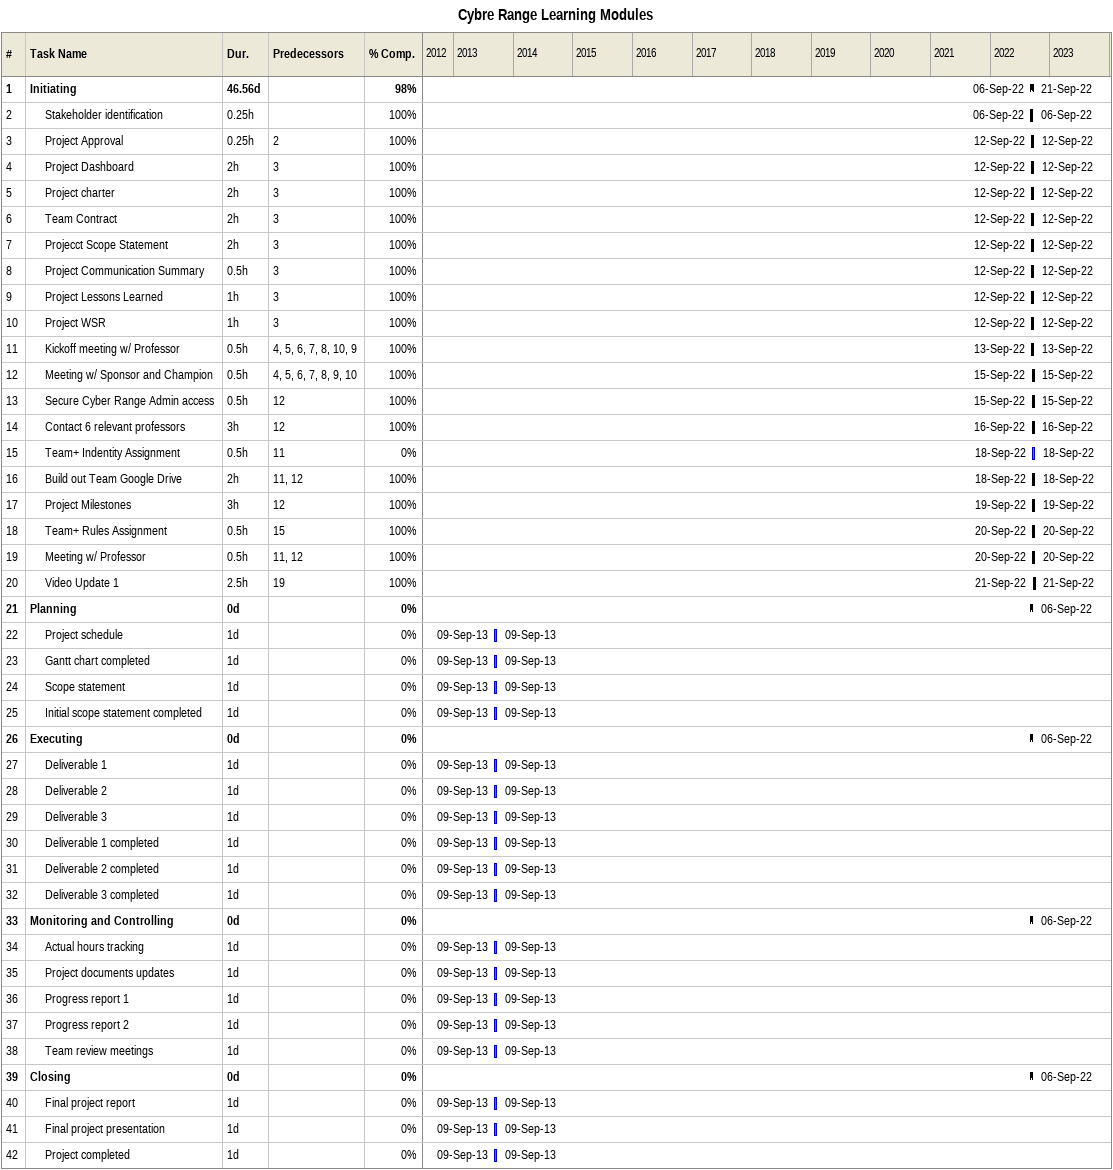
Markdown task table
Cybre Range Learning Modules

| ID | Level | Task | Duration | Start | Finish | Predecessors | % complete |
|---|---|---|---|---|---|---|---|
| 1 | 1 | **Initiating** | 46.56d | 2022-09-06 | 2022-09-21 |  | 98 |
| 2 | 2 | Stakeholder identification | 0.25h | 2022-09-06 | 2022-09-06 |  | 100 |
| 3 | 2 | Project Approval | 0.25h | 2022-09-12 | 2022-09-12 | 2 | 100 |
| 4 | 2 | Project Dashboard | 2h | 2022-09-12 | 2022-09-12 | 3 | 100 |
| 5 | 2 | Project charter | 2h | 2022-09-12 | 2022-09-12 | 3 | 100 |
| 6 | 2 | Team Contract | 2h | 2022-09-12 | 2022-09-12 | 3 | 100 |
| 7 | 2 | Projecct Scope Statement | 2h | 2022-09-12 | 2022-09-12 | 3 | 100 |
| 8 | 2 | Project Communication Summary | 0.5h | 2022-09-12 | 2022-09-12 | 3 | 100 |
| 9 | 2 | Project Lessons Learned | 1h | 2022-09-12 | 2022-09-12 | 3 | 100 |
| 10 | 2 | Project WSR | 1h | 2022-09-12 | 2022-09-12 | 3 | 100 |
| 11 | 2 | Kickoff meeting w/ Professor | 0.5h | 2022-09-13 | 2022-09-13 | 4, 5, 6, 7, 8, 10, 9 | 100 |
| 12 | 2 | Meeting w/ Sponsor and Champion | 0.5h | 2022-09-15 | 2022-09-15 | 4, 5, 6, 7, 8, 9, 10 | 100 |
| 13 | 2 | Secure Cyber Range Admin access | 0.5h | 2022-09-15 | 2022-09-15 | 12 | 100 |
| 14 | 2 | Contact 6 relevant professors | 3h | 2022-09-16 | 2022-09-16 | 12 | 100 |
| 15 | 2 | Team+ Indentity Assignment | 0.5h | 2022-09-18 | 2022-09-18 | 11 | 0 |
| 16 | 2 | Build out Team Google Drive | 2h | 2022-09-18 | 2022-09-18 | 11, 12 | 100 |
| 17 | 2 | Project Milestones | 3h | 2022-09-19 | 2022-09-19 | 12 | 100 |
| 18 | 2 | Team+ Rules Assignment | 0.5h | 2022-09-20 | 2022-09-20 | 15 | 100 |
| 19 | 2 | Meeting w/ Professor | 0.5h | 2022-09-20 | 2022-09-20 | 11, 12 | 100 |
| 20 | 2 | Video Update 1 | 2.5h | 2022-09-21 | 2022-09-21 | 19 | 100 |
| 21 | 1 | **Planning** | 0d | 2022-09-06 | 2022-09-06 |  | 0 |
| 22 | 2 | Project schedule | 1d | 2013-09-09 | 2013-09-09 |  | 0 |
| 23 | 2 | Gantt chart completed | 1d | 2013-09-09 | 2013-09-09 |  | 0 |
| 24 | 2 | Scope statement | 1d | 2013-09-09 | 2013-09-09 |  | 0 |
| 25 | 2 | Initial scope statement completed | 1d | 2013-09-09 | 2013-09-09 |  | 0 |
| 26 | 1 | **Executing** | 0d | 2022-09-06 | 2022-09-06 |  | 0 |
| 27 | 2 | Deliverable 1 | 1d | 2013-09-09 | 2013-09-09 |  | 0 |
| 28 | 2 | Deliverable 2 | 1d | 2013-09-09 | 2013-09-09 |  | 0 |
| 29 | 2 | Deliverable 3 | 1d | 2013-09-09 | 2013-09-09 |  | 0 |
| 30 | 2 | Deliverable 1 completed | 1d | 2013-09-09 | 2013-09-09 |  | 0 |
| 31 | 2 | Deliverable 2 completed | 1d | 2013-09-09 | 2013-09-09 |  | 0 |
| 32 | 2 | Deliverable 3 completed | 1d | 2013-09-09 | 2013-09-09 |  | 0 |
| 33 | 1 | **Monitoring and Controlling** | 0d | 2022-09-06 | 2022-09-06 |  | 0 |
| 34 | 2 | Actual hours tracking | 1d | 2013-09-09 | 2013-09-09 |  | 0 |
| 35 | 2 | Project documents updates | 1d | 2013-09-09 | 2013-09-09 |  | 0 |
| 36 | 2 | Progress report 1 | 1d | 2013-09-09 | 2013-09-09 |  | 0 |
| 37 | 2 | Progress report 2 | 1d | 2013-09-09 | 2013-09-09 |  | 0 |
| 38 | 2 | Team review meetings | 1d | 2013-09-09 | 2013-09-09 |  | 0 |
| 39 | 1 | **Closing** | 0d | 2022-09-06 | 2022-09-06 |  | 0 |
| 40 | 2 | Final project report | 1d | 2013-09-09 | 2013-09-09 |  | 0 |
| 41 | 2 | Final project presentation | 1d | 2013-09-09 | 2013-09-09 |  | 0 |
| 42 | 2 | Project completed | 1d | 2013-09-09 | 2013-09-09 |  | 0 |
